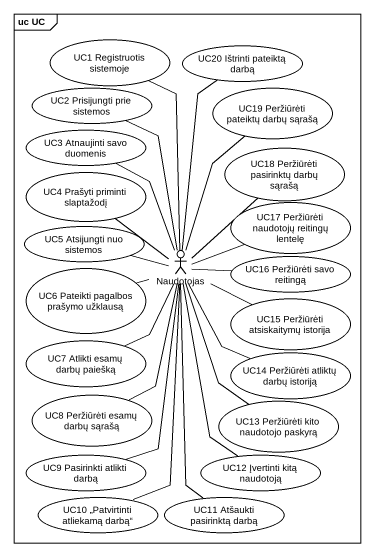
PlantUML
@startuml
mainframe uc UC
usecase "UC1 Registruotis sistemoje" as UC1_Registruotis_sistemoje
usecase "UC20 Ištrinti pateiktą darbą" as UC20_Ištrinti_pateiktą_darbą
usecase "UC2 Prisijungti prie sistemos" as UC2_Prisijungti_prie
usecase "UC19 Peržiūrėti pateiktų darbų sąrašą" as UC19_Peržiūrėti_pateiktų
usecase "UC3 Atnaujinti savo duomenis" as UC3_Atnaujinti_savo_duomenis
usecase "UC4 Prašyti priminti slaptažodį" as UC4_Prašyti_priminti
usecase "UC18 Peržiūrėti pasirinktų darbų sąrašą" as UC18_Peržiūrėti_pasirinktų
usecase "UC17 Peržiūrėti naudotojų reitingų lentelę" as UC17_Peržiūrėti_naudotojų
usecase "UC5 Atsijungti nuo sistemos" as UC5_Atsijungti_nuo_sistemos
actor Naudotojas
usecase "UC6 Pateikti pagalbos prašymo užklausą" as UC6_Pateikti_pagalbos
usecase "UC16 Peržiūrėti savo reitingą" as UC16_Peržiūrėti_savo
usecase "UC15 Peržiūrėti atsiskaitymų istorija" as UC15_Peržiūrėti
usecase "UC7 Atlikti esamų darbų paiešką" as UC7_Atlikti_esamų_darbų
usecase "UC14 Peržiūrėti atliktų darbų istoriją" as UC14_Peržiūrėti_atliktų
usecase "UC8 Peržiūrėti esamų darbų sąrašą" as UC8_Peržiūrėti_esamų_darbų
usecase "UC13 Peržiūrėti kito naudotojo paskyrą" as UC13_Peržiūrėti_kito
usecase "UC9 Pasirinkti atlikti darbą" as UC9_Pasirinkti_atlikti_darbą
usecase "UC12 Įvertinti kitą naudotoją" as UC12_Įvertinti_kitą
usecase "UC10 „Patvirtinti atliekamą darbą“" as UC10_Patvirtinti_atliekamą
usecase "UC11 Atšaukti pasirinktą darbą" as UC11_Atšaukti_pasirinktą
UC1_Registruotis_sistemoje -- Naudotojas
UC4_Prašyti_priminti -- Naudotojas
UC5_Atsijungti_nuo_sistemos -right- Naudotojas
Naudotojas -up- UC20_Ištrinti_pateiktą_darbą
Naudotojas -up- UC2_Prisijungti_prie
Naudotojas -up- UC19_Peržiūrėti_pateiktų
Naudotojas -up- UC3_Atnaujinti_savo_duomenis
Naudotojas -up- UC18_Peržiūrėti_pasirinktų
Naudotojas -right- UC17_Peržiūrėti_naudotojų
Naudotojas -right- UC16_Peržiūrėti_savo
Naudotojas -right- UC15_Peržiūrėti
Naudotojas -- UC14_Peržiūrėti_atliktų
Naudotojas -- UC13_Peržiūrėti_kito
Naudotojas -- UC12_Įvertinti_kitą
UC6_Pateikti_pagalbos -right- Naudotojas
UC7_Atlikti_esamų_darbų -up- Naudotojas
UC8_Peržiūrėti_esamų_darbų -up- Naudotojas
UC9_Pasirinkti_atlikti_darbą -up- Naudotojas
UC10_Patvirtinti_atliekamą -up- Naudotojas
UC11_Atšaukti_pasirinktą -up- Naudotojas
@enduml
